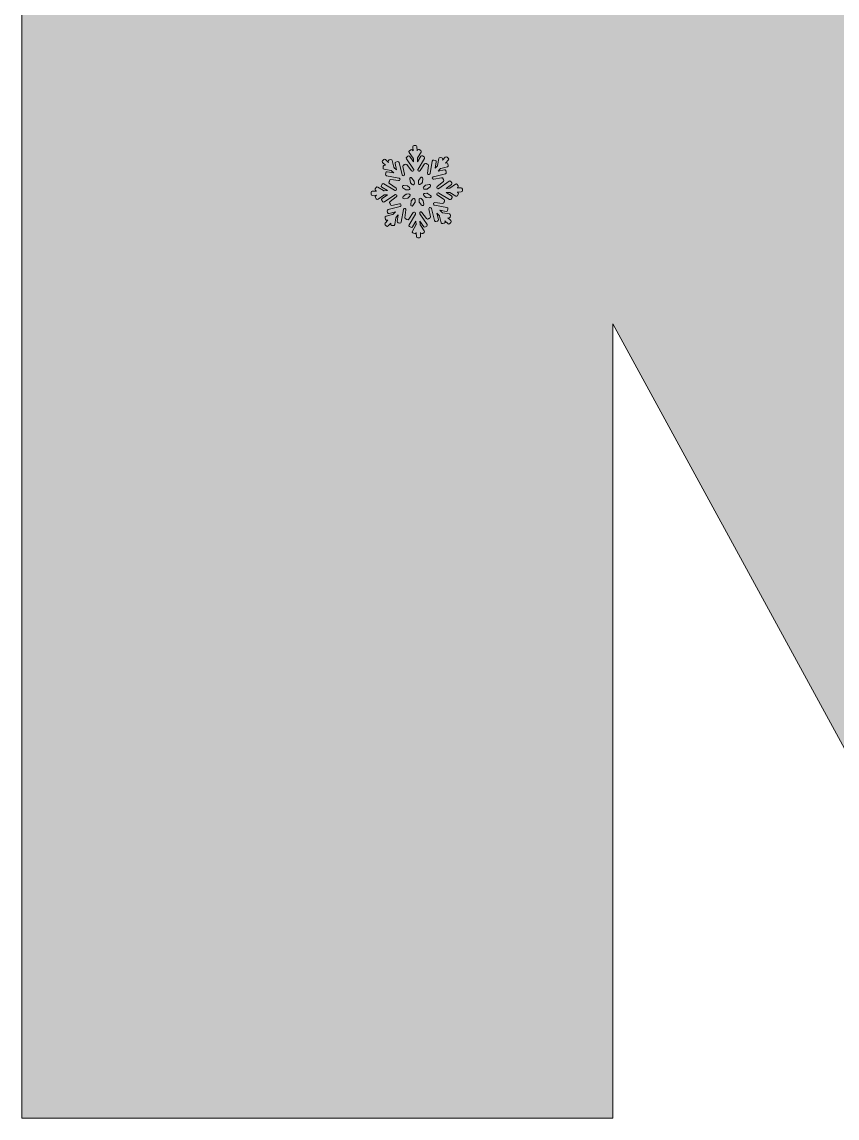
# Model space of a CAD drawing. Header units: millimetres. Extents: x 33 to 181, y -115 to -16.
# Drawn here: x 117.58 to 149.17, y -114.61 to -72.15 of the extents above; entities that cross this region are included whole.
import ezdxf

# ---------------------------------------------------------------- set-up
doc = ezdxf.new("R2010")
doc.units = ezdxf.units.MM
doc.header["$MEASUREMENT"] = 0
doc.layers.add('engraving', color=7, linetype='Continuous')
doc.layers.add('Layer 1', color=7, linetype='Continuous')

msp = doc.modelspace()

# ---------------------------------------------------------------- hatches: boundary and pattern name
at = {"layer": 'Layer 1'}
h = msp.add_hatch(color=2, dxfattribs=at)
h.dxf.hatch_style = 2
edge = h.paths.add_edge_path()
edge.add_spline(control_points=[(156.236, -29.463), (155.428, -28.206), (154.068, -27.335), (152.5, -27.216), (154.005, -26.101), (154.984, -24.317), (154.984, -22.3), (154.984, -18.92), (152.244, -16.179), (148.864, -16.179), (145.483, -16.179), (142.743, -18.92), (142.743, -22.3), (142.743, -24.317), (143.723, -26.101), (145.228, -27.216), (143.62, -27.338), (142.229, -28.246), (141.428, -29.553), (141.428, -29.553), (140.987, -29.553), (140.987, -29.553), (140.987, -29.553), (140.948, -29.463), (140.948, -29.463), (140.948, -29.463), (117.575, -29.463), (117.575, -29.463), (117.575, -29.463), (117.575, -114.611), (117.575, -114.611), (117.575, -114.611), (140.477, -114.611), (140.477, -114.611), (140.477, -114.611), (140.477, -83.841), (140.477, -83.841), (140.477, -83.841), (157.272, -114.611), (157.272, -114.611), (157.272, -114.611), (180.761, -114.611), (180.761, -114.611), (180.761, -114.611), (180.761, -29.463), (180.761, -29.463), (180.761, -29.463), (156.236, -29.463), (156.236, -29.463)], knot_values=[0, 0, 0, 0, 1, 1, 1, 2, 2, 2, 3, 3, 3, 4, 4, 4, 5, 5, 5, 6, 6, 6, 7, 7, 7, 8, 8, 8, 9, 9, 9, 10, 10, 10, 11, 11, 11, 12, 12, 12, 13, 13, 13, 14, 14, 14, 15, 15, 15, 16, 16, 16, 16], degree=3, periodic=1)
edge = h.paths.add_edge_path()
edge.add_spline(control_points=[(145.056, -22.3), (145.056, -20.201), (146.764, -18.493), (148.864, -18.493), (150.963, -18.493), (152.671, -20.201), (152.671, -22.3), (152.671, -24.4), (150.963, -26.108), (148.864, -26.108), (146.764, -26.108), (145.056, -24.4), (145.056, -22.3)], knot_values=[0, 0, 0, 0, 1, 1, 1, 2, 2, 2, 3, 3, 3, 4, 4, 4, 4], degree=3, periodic=1)
h.paths.add_polyline_path([(142.919, -33.921), (155.746, -33.921), (155.746, -62.935)])

# ---------------------------------------------------------------- linework, layer by layer
at = {"layer": 'engraving', "lineweight": 0}
for points, knots in [([(134.645, -78.618), (134.643, -78.591), (134.621, -78.57), (134.594, -78.571), (134.594, -78.571), (134.439, -78.577), (134.439, -78.577), (134.439, -78.577), (134.468, -78.557), (134.468, -78.557), (134.49, -78.542), (134.495, -78.512), (134.48, -78.49), (134.48, -78.49), (134.444, -78.438), (134.444, -78.438), (134.429, -78.415), (134.398, -78.41), (134.376, -78.426), (134.376, -78.426), (134.157, -78.58), (134.157, -78.58), (134.149, -78.586), (134.14, -78.589), (134.131, -78.589), (134.131, -78.589), (134.012, -78.594), (134.012, -78.594), (134.012, -78.594), (134.221, -78.447), (134.221, -78.447), (134.243, -78.431), (134.248, -78.401), (134.233, -78.379), (134.233, -78.379), (134.197, -78.327), (134.197, -78.327), (134.182, -78.305), (134.151, -78.3), (134.129, -78.315), (134.129, -78.315), (133.73, -78.597), (133.73, -78.597), (133.722, -78.602), (133.713, -78.605), (133.704, -78.606), (133.704, -78.606), (133.701, -78.606), (133.701, -78.606), (133.654, -78.608), (133.633, -78.548), (133.669, -78.519), (133.669, -78.519), (133.909, -78.331), (133.909, -78.331), (133.93, -78.314), (133.933, -78.284), (133.917, -78.263), (133.917, -78.263), (133.91, -78.253), (133.91, -78.253), (133.905, -78.247), (133.902, -78.24), (133.9, -78.233), (133.9, -78.233), (133.898, -78.22), (133.898, -78.22), (133.893, -78.194), (133.867, -78.177), (133.841, -78.182), (133.841, -78.182), (133.539, -78.242), (133.539, -78.242), (133.493, -78.252), (133.462, -78.197), (133.493, -78.162), (133.493, -78.162), (133.498, -78.157), (133.498, -78.157), (133.505, -78.149), (133.513, -78.144), (133.522, -78.142), (133.522, -78.142), (133.986, -78.026), (133.986, -78.026), (134.012, -78.019), (134.028, -77.993), (134.021, -77.967), (134.021, -77.967), (134.006, -77.905), (134.006, -77.905), (133.999, -77.879), (133.973, -77.863), (133.947, -77.87), (133.947, -77.87), (133.704, -77.931), (133.704, -77.931), (133.704, -77.931), (133.788, -77.839), (133.788, -77.839), (133.794, -77.832), (133.803, -77.827), (133.812, -77.825), (133.812, -77.825), (134.066, -77.761), (134.066, -77.761), (134.092, -77.755), (134.108, -77.728), (134.101, -77.702), (134.101, -77.702), (134.086, -77.641), (134.086, -77.641), (134.079, -77.615), (134.053, -77.599), (134.027, -77.605), (134.027, -77.605), (133.994, -77.614), (133.994, -77.614), (133.994, -77.614), (134.103, -77.494), (134.103, -77.494), (134.121, -77.475), (134.119, -77.444), (134.1, -77.426), (134.1, -77.426), (134.054, -77.383), (134.054, -77.383), (134.034, -77.365), (134.003, -77.366), (133.985, -77.386), (133.985, -77.386), (133.881, -77.5), (133.881, -77.5), (133.881, -77.5), (133.887, -77.466), (133.887, -77.466), (133.891, -77.439), (133.874, -77.414), (133.847, -77.409), (133.847, -77.409), (133.786, -77.398), (133.786, -77.398), (133.759, -77.394), (133.734, -77.411), (133.729, -77.438), (133.729, -77.438), (133.683, -77.705), (133.683, -77.705), (133.681, -77.714), (133.677, -77.723), (133.671, -77.73), (133.671, -77.73), (133.591, -77.817), (133.591, -77.817), (133.591, -77.817), (133.635, -77.564), (133.635, -77.564), (133.64, -77.538), (133.622, -77.513), (133.596, -77.508), (133.596, -77.508), (133.535, -77.497), (133.535, -77.497), (133.508, -77.492), (133.483, -77.51), (133.478, -77.536), (133.478, -77.536), (133.393, -78.022), (133.393, -78.022), (133.392, -78.032), (133.388, -78.04), (133.381, -78.047), (133.381, -78.047), (133.381, -78.047), (133.381, -78.047), (133.349, -78.082), (133.292, -78.055), (133.297, -78.008), (133.297, -78.008), (133.334, -77.705), (133.334, -77.705), (133.337, -77.679), (133.318, -77.655), (133.292, -77.651), (133.292, -77.651), (133.28, -77.65), (133.28, -77.65), (133.273, -77.649), (133.265, -77.646), (133.259, -77.642), (133.259, -77.642), (133.25, -77.635), (133.25, -77.635), (133.227, -77.62), (133.197, -77.626), (133.182, -77.649), (133.182, -77.649), (133.012, -77.906), (133.012, -77.906), (132.986, -77.945), (132.925, -77.928), (132.923, -77.881), (132.923, -77.881), (132.923, -77.875), (132.923, -77.875), (132.922, -77.866), (132.925, -77.857), (132.93, -77.849), (132.93, -77.849), (133.176, -77.434), (133.176, -77.434), (133.189, -77.411), (133.182, -77.381), (133.159, -77.367), (133.159, -77.367), (133.105, -77.335), (133.105, -77.335), (133.082, -77.321), (133.052, -77.328), (133.038, -77.352), (133.038, -77.352), (132.91, -77.567), (132.91, -77.567), (132.91, -77.567), (132.905, -77.443), (132.905, -77.443), (132.905, -77.434), (132.907, -77.424), (132.912, -77.416), (132.912, -77.416), (133.047, -77.189), (133.047, -77.189), (133.061, -77.166), (133.053, -77.136), (133.031, -77.123), (133.031, -77.123), (132.977, -77.09), (132.977, -77.09), (132.954, -77.076), (132.924, -77.083), (132.91, -77.107), (132.91, -77.107), (132.893, -77.135), (132.893, -77.135), (132.893, -77.135), (132.886, -76.974), (132.886, -76.974), (132.885, -76.947), (132.863, -76.926), (132.836, -76.927), (132.836, -76.927), (132.774, -76.93), (132.774, -76.93), (132.747, -76.931), (132.726, -76.953), (132.727, -76.98), (132.727, -76.98), (132.733, -77.136), (132.733, -77.136), (132.733, -77.136), (132.714, -77.108), (132.714, -77.108), (132.699, -77.086), (132.668, -77.081), (132.646, -77.096), (132.646, -77.096), (132.595, -77.133), (132.595, -77.133), (132.573, -77.148), (132.568, -77.178), (132.583, -77.2), (132.583, -77.2), (132.737, -77.423), (132.737, -77.423), (132.742, -77.431), (132.745, -77.439), (132.746, -77.449), (132.746, -77.449), (132.751, -77.568), (132.751, -77.568), (132.751, -77.568), (132.606, -77.358), (132.606, -77.358), (132.59, -77.336), (132.56, -77.331), (132.538, -77.346), (132.538, -77.346), (132.487, -77.382), (132.487, -77.382), (132.465, -77.398), (132.459, -77.428), (132.475, -77.45), (132.475, -77.45), (132.755, -77.855), (132.755, -77.855), (132.76, -77.863), (132.763, -77.872), (132.763, -77.881), (132.763, -77.881), (132.763, -77.882), (132.763, -77.882), (132.765, -77.929), (132.705, -77.951), (132.676, -77.913), (132.676, -77.913), (132.492, -77.674), (132.492, -77.674), (132.476, -77.652), (132.445, -77.649), (132.423, -77.665), (132.423, -77.665), (132.414, -77.673), (132.414, -77.673), (132.408, -77.677), (132.401, -77.681), (132.394, -77.682), (132.394, -77.682), (132.382, -77.684), (132.382, -77.684), (132.356, -77.69), (132.339, -77.715), (132.344, -77.741), (132.344, -77.741), (132.404, -78.046), (132.404, -78.046), (132.413, -78.093), (132.358, -78.123), (132.323, -78.091), (132.323, -78.091), (132.321, -78.088), (132.321, -78.088), (132.314, -78.082), (132.309, -78.074), (132.307, -78.065), (132.307, -78.065), (132.19, -77.595), (132.19, -77.595), (132.184, -77.568), (132.157, -77.553), (132.131, -77.559), (132.131, -77.559), (132.071, -77.574), (132.071, -77.574), (132.045, -77.581), (132.029, -77.607), (132.035, -77.633), (132.035, -77.633), (132.096, -77.879), (132.096, -77.879), (132.096, -77.879), (132.006, -77.795), (132.006, -77.795), (131.999, -77.788), (131.994, -77.78), (131.992, -77.771), (131.992, -77.771), (131.928, -77.513), (131.928, -77.513), (131.922, -77.487), (131.896, -77.471), (131.869, -77.477), (131.869, -77.477), (131.809, -77.493), (131.809, -77.493), (131.783, -77.499), (131.767, -77.525), (131.774, -77.551), (131.774, -77.551), (131.782, -77.585), (131.782, -77.585), (131.782, -77.585), (131.665, -77.476), (131.665, -77.476), (131.645, -77.457), (131.614, -77.458), (131.596, -77.478), (131.596, -77.478), (131.554, -77.525), (131.554, -77.525), (131.536, -77.544), (131.537, -77.575), (131.556, -77.593), (131.556, -77.593), (131.67, -77.7), (131.67, -77.7), (131.67, -77.7), (131.637, -77.694), (131.637, -77.694), (131.611, -77.689), (131.585, -77.707), (131.581, -77.733), (131.581, -77.733), (131.57, -77.796), (131.57, -77.796), (131.565, -77.822), (131.583, -77.847), (131.609, -77.852), (131.609, -77.852), (131.873, -77.9), (131.873, -77.9), (131.882, -77.901), (131.891, -77.906), (131.897, -77.912), (131.897, -77.912), (131.985, -77.994), (131.985, -77.994), (131.985, -77.994), (131.735, -77.949), (131.735, -77.949), (131.709, -77.944), (131.683, -77.961), (131.679, -77.988), (131.679, -77.988), (131.668, -78.051), (131.668, -78.051), (131.663, -78.077), (131.681, -78.102), (131.707, -78.107), (131.707, -78.107), (132.187, -78.194), (132.187, -78.194), (132.196, -78.195), (132.205, -78.199), (132.212, -78.206), (132.212, -78.206), (132.214, -78.208), (132.214, -78.208), (132.248, -78.24), (132.221, -78.298), (132.175, -78.292), (132.175, -78.292), (131.876, -78.254), (131.876, -78.254), (131.849, -78.25), (131.824, -78.269), (131.821, -78.296), (131.821, -78.296), (131.82, -78.308), (131.82, -78.308), (131.819, -78.316), (131.816, -78.323), (131.812, -78.329), (131.812, -78.329), (131.805, -78.339), (131.805, -78.339), (131.79, -78.362), (131.796, -78.392), (131.818, -78.407), (131.818, -78.407), (132.076, -78.581), (132.076, -78.581), (132.115, -78.607), (132.098, -78.668), (132.051, -78.67), (132.051, -78.67), (132.045, -78.67), (132.045, -78.67), (132.035, -78.671), (132.026, -78.668), (132.017, -78.663), (132.017, -78.663), (131.608, -78.414), (131.608, -78.414), (131.585, -78.399), (131.554, -78.407), (131.541, -78.43), (131.541, -78.43), (131.508, -78.485), (131.508, -78.485), (131.495, -78.507), (131.502, -78.537), (131.525, -78.551), (131.525, -78.551), (131.74, -78.682), (131.74, -78.682), (131.74, -78.682), (131.618, -78.687), (131.618, -78.687), (131.608, -78.687), (131.599, -78.685), (131.59, -78.68), (131.59, -78.68), (131.366, -78.543), (131.366, -78.543), (131.343, -78.529), (131.313, -78.536), (131.299, -78.56), (131.299, -78.56), (131.267, -78.614), (131.267, -78.614), (131.253, -78.637), (131.261, -78.666), (131.283, -78.68), (131.283, -78.68), (131.313, -78.699), (131.313, -78.699), (131.313, -78.699), (131.154, -78.705), (131.154, -78.705), (131.127, -78.706), (131.106, -78.728), (131.107, -78.755), (131.107, -78.755), (131.109, -78.819), (131.109, -78.819), (131.111, -78.846), (131.133, -78.866), (131.16, -78.865), (131.16, -78.865), (131.315, -78.859), (131.315, -78.859), (131.315, -78.859), (131.286, -78.88), (131.286, -78.88), (131.264, -78.895), (131.259, -78.925), (131.274, -78.947), (131.274, -78.947), (131.31, -78.999), (131.31, -78.999), (131.325, -79.021), (131.356, -79.027), (131.378, -79.011), (131.378, -79.011), (131.597, -78.856), (131.597, -78.856), (131.605, -78.851), (131.614, -78.848), (131.623, -78.847), (131.623, -78.847), (131.742, -78.843), (131.742, -78.843), (131.742, -78.843), (131.533, -78.99), (131.533, -78.99), (131.511, -79.005), (131.506, -79.035), (131.521, -79.057), (131.521, -79.057), (131.557, -79.109), (131.557, -79.109), (131.572, -79.132), (131.603, -79.137), (131.625, -79.121), (131.625, -79.121), (132.024, -78.84), (132.024, -78.84), (132.032, -78.834), (132.041, -78.831), (132.05, -78.831), (132.05, -78.831), (132.053, -78.831), (132.053, -78.831), (132.1, -78.829), (132.122, -78.888), (132.085, -78.917), (132.085, -78.917), (131.845, -79.106), (131.845, -79.106), (131.824, -79.122), (131.821, -79.153), (131.837, -79.174), (131.837, -79.174), (131.845, -79.184), (131.845, -79.184), (131.849, -79.19), (131.852, -79.197), (131.854, -79.204), (131.854, -79.204), (131.856, -79.216), (131.856, -79.216), (131.861, -79.243), (131.887, -79.26), (131.913, -79.254), (131.913, -79.254), (132.215, -79.194), (132.215, -79.194), (132.261, -79.185), (132.292, -79.24), (132.261, -79.275), (132.261, -79.275), (132.256, -79.28), (132.256, -79.28), (132.249, -79.287), (132.241, -79.292), (132.232, -79.295), (132.232, -79.295), (131.768, -79.411), (131.768, -79.411), (131.742, -79.417), (131.727, -79.444), (131.733, -79.47), (131.733, -79.47), (131.748, -79.531), (131.748, -79.531), (131.755, -79.557), (131.781, -79.573), (131.807, -79.567), (131.807, -79.567), (132.05, -79.506), (132.05, -79.506), (132.05, -79.506), (131.966, -79.597), (131.966, -79.597), (131.96, -79.604), (131.951, -79.609), (131.942, -79.612), (131.942, -79.612), (131.688, -79.675), (131.688, -79.675), (131.662, -79.682), (131.646, -79.708), (131.653, -79.734), (131.653, -79.734), (131.668, -79.796), (131.668, -79.796), (131.675, -79.822), (131.701, -79.838), (131.727, -79.831), (131.727, -79.831), (131.76, -79.823), (131.76, -79.823), (131.76, -79.823), (131.651, -79.942), (131.651, -79.942), (131.634, -79.962), (131.635, -79.992), (131.654, -80.011), (131.654, -80.011), (131.7, -80.054), (131.7, -80.054), (131.72, -80.072), (131.751, -80.071), (131.769, -80.051), (131.769, -80.051), (131.873, -79.937), (131.873, -79.937), (131.873, -79.937), (131.867, -79.971), (131.867, -79.971), (131.863, -79.997), (131.88, -80.022), (131.907, -80.027), (131.907, -80.027), (131.968, -80.038), (131.968, -80.038), (131.995, -80.043), (132.02, -80.025), (132.025, -79.999), (132.025, -79.999), (132.071, -79.731), (132.071, -79.731), (132.073, -79.722), (132.077, -79.714), (132.083, -79.707), (132.083, -79.707), (132.163, -79.62), (132.163, -79.62), (132.163, -79.62), (132.119, -79.872), (132.119, -79.872), (132.114, -79.899), (132.132, -79.924), (132.158, -79.929), (132.158, -79.929), (132.22, -79.94), (132.22, -79.94), (132.246, -79.945), (132.271, -79.927), (132.276, -79.9), (132.276, -79.9), (132.361, -79.414), (132.361, -79.414), (132.362, -79.405), (132.366, -79.397), (132.373, -79.39), (132.373, -79.39), (132.373, -79.39), (132.373, -79.39), (132.405, -79.355), (132.463, -79.381), (132.457, -79.428), (132.457, -79.428), (132.42, -79.731), (132.42, -79.731), (132.417, -79.758), (132.436, -79.782), (132.462, -79.785), (132.462, -79.785), (132.474, -79.787), (132.474, -79.787), (132.481, -79.788), (132.489, -79.79), (132.495, -79.795), (132.495, -79.795), (132.505, -79.801), (132.505, -79.801), (132.527, -79.817), (132.557, -79.81), (132.572, -79.788), (132.572, -79.788), (132.742, -79.531), (132.742, -79.531), (132.768, -79.492), (132.829, -79.509), (132.831, -79.556), (132.831, -79.556), (132.831, -79.561), (132.831, -79.561), (132.832, -79.571), (132.829, -79.58), (132.825, -79.588), (132.825, -79.588), (132.578, -80.003), (132.578, -80.003), (132.565, -80.026), (132.572, -80.055), (132.595, -80.069), (132.595, -80.069), (132.649, -80.102), (132.649, -80.102), (132.672, -80.116), (132.702, -80.108), (132.716, -80.085), (132.716, -80.085), (132.844, -79.869), (132.844, -79.869), (132.844, -79.869), (132.849, -79.993), (132.849, -79.993), (132.849, -80.003), (132.847, -80.012), (132.842, -80.02), (132.842, -80.02), (132.707, -80.248), (132.707, -80.248), (132.693, -80.271), (132.701, -80.3), (132.724, -80.314), (132.724, -80.314), (132.777, -80.347), (132.777, -80.347), (132.8, -80.361), (132.83, -80.353), (132.844, -80.33), (132.844, -80.33), (132.861, -80.302), (132.861, -80.302), (132.861, -80.302), (132.868, -80.463), (132.868, -80.463), (132.869, -80.489), (132.891, -80.51), (132.918, -80.509), (132.918, -80.509), (132.981, -80.507), (132.981, -80.507), (133.007, -80.506), (133.028, -80.483), (133.027, -80.456), (133.027, -80.456), (133.021, -80.301), (133.021, -80.301), (133.021, -80.301), (133.04, -80.328), (133.04, -80.328), (133.055, -80.35), (133.086, -80.356), (133.108, -80.34), (133.108, -80.34), (133.159, -80.304), (133.159, -80.304), (133.181, -80.289), (133.186, -80.259), (133.171, -80.237), (133.171, -80.237), (133.017, -80.014), (133.017, -80.014), (133.012, -80.006), (133.009, -79.997), (133.008, -79.988), (133.008, -79.988), (133.003, -79.869), (133.003, -79.869), (133.003, -79.869), (133.148, -80.078), (133.148, -80.078), (133.164, -80.101), (133.194, -80.106), (133.216, -80.09), (133.216, -80.09), (133.268, -80.054), (133.268, -80.054), (133.289, -80.039), (133.295, -80.009), (133.28, -79.987), (133.28, -79.987), (132.999, -79.582), (132.999, -79.582), (132.994, -79.574), (132.991, -79.565), (132.991, -79.556), (132.991, -79.556), (132.991, -79.555), (132.991, -79.555), (132.989, -79.508), (133.049, -79.486), (133.078, -79.524), (133.078, -79.524), (133.262, -79.763), (133.262, -79.763), (133.279, -79.784), (133.309, -79.788), (133.331, -79.771), (133.331, -79.771), (133.34, -79.764), (133.34, -79.764), (133.346, -79.759), (133.353, -79.756), (133.36, -79.755), (133.36, -79.755), (133.372, -79.752), (133.372, -79.752), (133.398, -79.747), (133.415, -79.722), (133.41, -79.695), (133.41, -79.695), (133.35, -79.39), (133.35, -79.39), (133.341, -79.344), (133.396, -79.313), (133.431, -79.345), (133.431, -79.345), (133.434, -79.348), (133.434, -79.348), (133.44, -79.355), (133.445, -79.363), (133.448, -79.372), (133.448, -79.372), (133.564, -79.842), (133.564, -79.842), (133.57, -79.868), (133.597, -79.884), (133.623, -79.878), (133.623, -79.878), (133.683, -79.862), (133.683, -79.862), (133.709, -79.856), (133.725, -79.83), (133.719, -79.804), (133.719, -79.804), (133.658, -79.558), (133.658, -79.558), (133.658, -79.558), (133.748, -79.642), (133.748, -79.642), (133.755, -79.649), (133.76, -79.657), (133.762, -79.666), (133.762, -79.666), (133.826, -79.924), (133.826, -79.924), (133.832, -79.95), (133.859, -79.966), (133.885, -79.959), (133.885, -79.959), (133.945, -79.944), (133.945, -79.944), (133.971, -79.938), (133.987, -79.911), (133.981, -79.885), (133.981, -79.885), (133.972, -79.852), (133.972, -79.852), (133.972, -79.852), (134.089, -79.961), (134.089, -79.961), (134.109, -79.98), (134.14, -79.978), (134.158, -79.958), (134.158, -79.958), (134.2, -79.912), (134.2, -79.912), (134.218, -79.892), (134.217, -79.862), (134.198, -79.844), (134.198, -79.844), (134.084, -79.737), (134.084, -79.737), (134.084, -79.737), (134.117, -79.743), (134.117, -79.743), (134.143, -79.748), (134.169, -79.73), (134.173, -79.703), (134.173, -79.703), (134.184, -79.641), (134.184, -79.641), (134.189, -79.615), (134.171, -79.589), (134.145, -79.585), (134.145, -79.585), (133.881, -79.537), (133.881, -79.537), (133.872, -79.535), (133.863, -79.531), (133.857, -79.525), (133.857, -79.525), (133.769, -79.443), (133.769, -79.443), (133.769, -79.443), (134.019, -79.488), (134.019, -79.488), (134.045, -79.493), (134.071, -79.475), (134.075, -79.449), (134.075, -79.449), (134.086, -79.386), (134.086, -79.386), (134.091, -79.36), (134.073, -79.335), (134.047, -79.33), (134.047, -79.33), (133.567, -79.243), (133.567, -79.243), (133.558, -79.242), (133.549, -79.237), (133.542, -79.231), (133.542, -79.231), (133.54, -79.229), (133.54, -79.229), (133.506, -79.196), (133.533, -79.139), (133.579, -79.145), (133.579, -79.145), (133.879, -79.183), (133.879, -79.183), (133.905, -79.186), (133.93, -79.167), (133.933, -79.141), (133.933, -79.141), (133.934, -79.128), (133.934, -79.128), (133.935, -79.121), (133.938, -79.114), (133.942, -79.108), (133.942, -79.108), (133.949, -79.097), (133.949, -79.097), (133.964, -79.075), (133.958, -79.045), (133.936, -79.03), (133.936, -79.03), (133.678, -78.855), (133.678, -78.855), (133.639, -78.829), (133.657, -78.769), (133.703, -78.767), (133.703, -78.767), (133.709, -78.766), (133.709, -78.766), (133.719, -78.766), (133.728, -78.769), (133.737, -78.774), (133.737, -78.774), (134.146, -79.023), (134.146, -79.023), (134.169, -79.037), (134.2, -79.03), (134.213, -79.006), (134.213, -79.006), (134.246, -78.952), (134.246, -78.952), (134.259, -78.929), (134.252, -78.9), (134.229, -78.886), (134.229, -78.886), (134.014, -78.755), (134.014, -78.755), (134.014, -78.755), (134.136, -78.75), (134.136, -78.75), (134.146, -78.75), (134.155, -78.752), (134.164, -78.757), (134.164, -78.757), (134.388, -78.894), (134.388, -78.894), (134.411, -78.908), (134.441, -78.9), (134.455, -78.877), (134.455, -78.877), (134.487, -78.823), (134.487, -78.823), (134.501, -78.8), (134.494, -78.77), (134.471, -78.756), (134.471, -78.756), (134.441, -78.738), (134.441, -78.738), (134.441, -78.738), (134.6, -78.732), (134.6, -78.732), (134.627, -78.731), (134.648, -78.708), (134.647, -78.681), (134.647, -78.681), (134.645, -78.618), (134.645, -78.618)], [0, 0, 0, 0, 1, 1, 1, 2, 2, 2, 3, 3, 3, 4, 4, 4, 5, 5, 5, 6, 6, 6, 7, 7, 7, 8, 8, 8, 9, 9, 9, 10, 10, 10, 11, 11, 11, 12, 12, 12, 13, 13, 13, 14, 14, 14, 15, 15, 15, 16, 16, 16, 17, 17, 17, 18, 18, 18, 19, 19, 19, 20, 20, 20, 21, 21, 21, 22, 22, 22, 23, 23, 23, 24, 24, 24, 25, 25, 25, 26, 26, 26, 27, 27, 27, 28, 28, 28, 29, 29, 29, 30, 30, 30, 31, 31, 31, 32, 32, 32, 33, 33, 33, 34, 34, 34, 35, 35, 35, 36, 36, 36, 37, 37, 37, 38, 38, 38, 39, 39, 39, 40, 40, 40, 41, 41, 41, 42, 42, 42, 43, 43, 43, 44, 44, 44, 45, 45, 45, 46, 46, 46, 47, 47, 47, 48, 48, 48, 49, 49, 49, 50, 50, 50, 51, 51, 51, 52, 52, 52, 53, 53, 53, 54, 54, 54, 55, 55, 55, 56, 56, 56, 57, 57, 57, 58, 58, 58, 59, 59, 59, 60, 60, 60, 61, 61, 61, 62, 62, 62, 63, 63, 63, 64, 64, 64, 65, 65, 65, 66, 66, 66, 67, 67, 67, 68, 68, 68, 69, 69, 69, 70, 70, 70, 71, 71, 71, 72, 72, 72, 73, 73, 73, 74, 74, 74, 75, 75, 75, 76, 76, 76, 77, 77, 77, 78, 78, 78, 79, 79, 79, 80, 80, 80, 81, 81, 81, 82, 82, 82, 83, 83, 83, 84, 84, 84, 85, 85, 85, 86, 86, 86, 87, 87, 87, 88, 88, 88, 89, 89, 89, 90, 90, 90, 91, 91, 91, 92, 92, 92, 93, 93, 93, 94, 94, 94, 95, 95, 95, 96, 96, 96, 97, 97, 97, 98, 98, 98, 99, 99, 99, 100, 100, 100, 101, 101, 101, 102, 102, 102, 103, 103, 103, 104, 104, 104, 105, 105, 105, 106, 106, 106, 107, 107, 107, 108, 108, 108, 109, 109, 109, 110, 110, 110, 111, 111, 111, 112, 112, 112, 113, 113, 113, 114, 114, 114, 115, 115, 115, 116, 116, 116, 117, 117, 117, 118, 118, 118, 119, 119, 119, 120, 120, 120, 121, 121, 121, 122, 122, 122, 123, 123, 123, 124, 124, 124, 125, 125, 125, 126, 126, 126, 127, 127, 127, 128, 128, 128, 129, 129, 129, 130, 130, 130, 131, 131, 131, 132, 132, 132, 133, 133, 133, 134, 134, 134, 135, 135, 135, 136, 136, 136, 137, 137, 137, 138, 138, 138, 139, 139, 139, 140, 140, 140, 141, 141, 141, 142, 142, 142, 143, 143, 143, 144, 144, 144, 145, 145, 145, 146, 146, 146, 147, 147, 147, 148, 148, 148, 149, 149, 149, 150, 150, 150, 151, 151, 151, 152, 152, 152, 153, 153, 153, 154, 154, 154, 155, 155, 155, 156, 156, 156, 157, 157, 157, 158, 158, 158, 159, 159, 159, 160, 160, 160, 161, 161, 161, 162, 162, 162, 163, 163, 163, 164, 164, 164, 165, 165, 165, 166, 166, 166, 167, 167, 167, 168, 168, 168, 169, 169, 169, 170, 170, 170, 171, 171, 171, 172, 172, 172, 173, 173, 173, 174, 174, 174, 175, 175, 175, 176, 176, 176, 177, 177, 177, 178, 178, 178, 179, 179, 179, 180, 180, 180, 181, 181, 181, 182, 182, 182, 183, 183, 183, 184, 184, 184, 185, 185, 185, 186, 186, 186, 187, 187, 187, 188, 188, 188, 189, 189, 189, 190, 190, 190, 191, 191, 191, 192, 192, 192, 193, 193, 193, 194, 194, 194, 195, 195, 195, 196, 196, 196, 197, 197, 197, 198, 198, 198, 199, 199, 199, 200, 200, 200, 201, 201, 201, 202, 202, 202, 203, 203, 203, 204, 204, 204, 205, 205, 205, 206, 206, 206, 207, 207, 207, 208, 208, 208, 209, 209, 209, 210, 210, 210, 211, 211, 211, 212, 212, 212, 213, 213, 213, 214, 214, 214, 215, 215, 215, 216, 216, 216, 217, 217, 217, 218, 218, 218, 219, 219, 219, 220, 220, 220, 221, 221, 221, 222, 222, 222, 223, 223, 223, 224, 224, 224, 225, 225, 225, 226, 226, 226, 227, 227, 227, 228, 228, 228, 229, 229, 229, 230, 230, 230, 231, 231, 231, 232, 232, 232, 233, 233, 233, 234, 234, 234, 235, 235, 235, 236, 236, 236, 237, 237, 237, 238, 238, 238, 239, 239, 239, 240, 240, 240, 241, 241, 241, 242, 242, 242, 243, 243, 243, 244, 244, 244, 245, 245, 245, 246, 246, 246, 247, 247, 247, 248, 248, 248, 249, 249, 249, 250, 250, 250, 251, 251, 251, 252, 252, 252, 253, 253, 253, 254, 254, 254, 255, 255, 255, 256, 256, 256, 257, 257, 257, 258, 258, 258, 259, 259, 259, 260, 260, 260, 261, 261, 261, 262, 262, 262, 263, 263, 263, 264, 264, 264, 265, 265, 265, 266, 266, 266, 267, 267, 267, 268, 268, 268, 269, 269, 269, 270, 270, 270, 271, 271, 271, 272, 272, 272, 273, 273, 273, 274, 274, 274, 275, 275, 275, 276, 276, 276, 277, 277, 277, 278, 278, 278, 279, 279, 279, 280, 280, 280, 281, 281, 281, 282, 282, 282, 283, 283, 283, 284, 284, 284, 285, 285, 285, 286, 286, 286, 287, 287, 287, 288, 288, 288, 289, 289, 289, 290, 290, 290, 291, 291, 291, 292, 292, 292, 293, 293, 293, 294, 294, 294, 295, 295, 295, 296, 296, 296, 297, 297, 297, 298, 298, 298, 299, 299, 299, 300, 300, 300, 301, 301, 301, 302, 302, 302, 303, 303, 303, 304, 304, 304, 305, 305, 305, 306, 306, 306, 307, 307, 307, 308, 308, 308, 309, 309, 309, 310, 310, 310, 311, 311, 311, 312, 312, 312, 313, 313, 313, 314, 314, 314, 315, 315, 315, 316, 316, 316, 317, 317, 317, 318, 318, 318, 319, 319, 319, 320, 320, 320, 321, 321, 321, 322, 322, 322, 323, 323, 323, 324, 324, 324, 325, 325, 325, 326, 326, 326, 327, 327, 327, 328, 328, 328, 329, 329, 329, 330, 330, 330, 331, 331, 331, 332, 332, 332, 333, 333, 333, 334, 334, 334, 335, 335, 335, 336, 336, 336, 336]), ([(132.944, -78.403), (132.944, -78.403), (132.941, -78.321), (132.941, -78.321), (132.94, -78.31), (132.943, -78.3), (132.949, -78.292), (132.949, -78.292), (133.023, -78.18), (133.023, -78.18), (133.051, -78.137), (133.118, -78.161), (133.112, -78.212), (133.112, -78.212), (133.095, -78.347), (133.095, -78.347), (133.094, -78.357), (133.09, -78.366), (133.083, -78.374), (133.083, -78.374), (133.029, -78.433), (133.029, -78.433), (132.999, -78.466), (132.946, -78.446), (132.944, -78.403)], [0, 0, 0, 0, 1, 1, 1, 2, 2, 2, 3, 3, 3, 4, 4, 4, 5, 5, 5, 6, 6, 6, 7, 7, 7, 8, 8, 8, 8]), ([(132.455, -78.645), (132.455, -78.645), (132.341, -78.567), (132.341, -78.567), (132.299, -78.539), (132.324, -78.473), (132.375, -78.479), (132.375, -78.479), (132.509, -78.496), (132.509, -78.496), (132.519, -78.497), (132.528, -78.502), (132.536, -78.509), (132.536, -78.509), (132.597, -78.566), (132.597, -78.566), (132.628, -78.595), (132.609, -78.648), (132.566, -78.65), (132.566, -78.65), (132.485, -78.653), (132.485, -78.653), (132.474, -78.654), (132.464, -78.651), (132.455, -78.645)], [0, 0, 0, 0, 1, 1, 1, 2, 2, 2, 3, 3, 3, 4, 4, 4, 5, 5, 5, 6, 6, 6, 7, 7, 7, 8, 8, 8, 8]), ([(132.69, -78.193), (132.69, -78.193), (132.771, -78.299), (132.771, -78.299), (132.777, -78.307), (132.781, -78.316), (132.781, -78.326), (132.781, -78.326), (132.785, -78.408), (132.785, -78.408), (132.786, -78.452), (132.735, -78.476), (132.703, -78.446), (132.703, -78.446), (132.644, -78.391), (132.644, -78.391), (132.637, -78.384), (132.632, -78.375), (132.63, -78.365), (132.63, -78.365), (132.604, -78.232), (132.604, -78.232), (132.594, -78.181), (132.658, -78.152), (132.69, -78.193)], [0, 0, 0, 0, 1, 1, 1, 2, 2, 2, 3, 3, 3, 4, 4, 4, 5, 5, 5, 6, 6, 6, 7, 7, 7, 8, 8, 8, 8]), ([(133.144, -78.545), (133.144, -78.545), (133.2, -78.483), (133.2, -78.483), (133.207, -78.476), (133.216, -78.471), (133.226, -78.469), (133.226, -78.469), (133.36, -78.442), (133.36, -78.442), (133.41, -78.432), (133.439, -78.496), (133.399, -78.528), (133.399, -78.528), (133.292, -78.613), (133.292, -78.613), (133.284, -78.619), (133.274, -78.623), (133.264, -78.623), (133.264, -78.623), (133.182, -78.626), (133.182, -78.626), (133.139, -78.628), (133.115, -78.577), (133.144, -78.545)], [0, 0, 0, 0, 1, 1, 1, 2, 2, 2, 3, 3, 3, 4, 4, 4, 5, 5, 5, 6, 6, 6, 7, 7, 7, 8, 8, 8, 8]), ([(132.61, -78.892), (132.61, -78.892), (132.554, -78.953), (132.554, -78.953), (132.547, -78.961), (132.538, -78.966), (132.528, -78.968), (132.528, -78.968), (132.394, -78.995), (132.394, -78.995), (132.344, -79.005), (132.315, -78.941), (132.355, -78.909), (132.355, -78.909), (132.462, -78.824), (132.462, -78.824), (132.47, -78.818), (132.48, -78.814), (132.491, -78.814), (132.491, -78.814), (132.572, -78.811), (132.572, -78.811), (132.616, -78.809), (132.639, -78.86), (132.61, -78.892)], [0, 0, 0, 0, 1, 1, 1, 2, 2, 2, 3, 3, 3, 4, 4, 4, 5, 5, 5, 6, 6, 6, 7, 7, 7, 8, 8, 8, 8]), ([(132.81, -79.034), (132.81, -79.034), (132.813, -79.116), (132.813, -79.116), (132.814, -79.126), (132.811, -79.136), (132.805, -79.145), (132.805, -79.145), (132.731, -79.257), (132.731, -79.257), (132.703, -79.3), (132.636, -79.275), (132.642, -79.224), (132.642, -79.224), (132.659, -79.09), (132.659, -79.09), (132.66, -79.08), (132.664, -79.07), (132.671, -79.063), (132.671, -79.063), (132.726, -79.003), (132.726, -79.003), (132.755, -78.971), (132.808, -78.991), (132.81, -79.034)], [0, 0, 0, 0, 1, 1, 1, 2, 2, 2, 3, 3, 3, 4, 4, 4, 5, 5, 5, 6, 6, 6, 7, 7, 7, 8, 8, 8, 8]), ([(133.064, -79.244), (133.064, -79.244), (132.983, -79.138), (132.983, -79.138), (132.977, -79.13), (132.973, -79.12), (132.973, -79.11), (132.973, -79.11), (132.969, -79.028), (132.969, -79.028), (132.968, -78.985), (133.019, -78.961), (133.051, -78.991), (133.051, -78.991), (133.11, -79.046), (133.11, -79.046), (133.117, -79.052), (133.122, -79.062), (133.124, -79.072), (133.124, -79.072), (133.151, -79.205), (133.151, -79.205), (133.16, -79.255), (133.096, -79.285), (133.064, -79.244)], [0, 0, 0, 0, 1, 1, 1, 2, 2, 2, 3, 3, 3, 4, 4, 4, 5, 5, 5, 6, 6, 6, 7, 7, 7, 8, 8, 8, 8]), ([(133.299, -78.792), (133.299, -78.792), (133.413, -78.869), (133.413, -78.869), (133.455, -78.898), (133.43, -78.964), (133.379, -78.958), (133.379, -78.958), (133.245, -78.941), (133.245, -78.941), (133.235, -78.939), (133.226, -78.935), (133.218, -78.928), (133.218, -78.928), (133.157, -78.871), (133.157, -78.871), (133.126, -78.841), (133.145, -78.788), (133.189, -78.787), (133.189, -78.787), (133.269, -78.784), (133.269, -78.784), (133.28, -78.783), (133.29, -78.786), (133.299, -78.792)], [0, 0, 0, 0, 1, 1, 1, 2, 2, 2, 3, 3, 3, 4, 4, 4, 5, 5, 5, 6, 6, 6, 7, 7, 7, 8, 8, 8, 8])]:
    msp.add_open_spline(points, degree=3, knots=knots, dxfattribs=at)
at = {"layer": 'Layer 1', "lineweight": 0}
msp.add_open_spline([(156.236, -29.463), (155.428, -28.206), (154.068, -27.335), (152.5, -27.216), (154.005, -26.101), (154.984, -24.317), (154.984, -22.3), (154.984, -18.92), (152.244, -16.179), (148.864, -16.179), (145.483, -16.179), (142.743, -18.92), (142.743, -22.3), (142.743, -24.317), (143.723, -26.101), (145.228, -27.216), (143.62, -27.338), (142.229, -28.246), (141.428, -29.553), (141.428, -29.553), (140.987, -29.553), (140.987, -29.553), (140.987, -29.553), (140.948, -29.463), (140.948, -29.463), (140.948, -29.463), (117.575, -29.463), (117.575, -29.463), (117.575, -29.463), (117.575, -114.611), (117.575, -114.611), (117.575, -114.611), (140.477, -114.611), (140.477, -114.611), (140.477, -114.611), (140.477, -83.841), (140.477, -83.841), (140.477, -83.841), (157.272, -114.611), (157.272, -114.611), (157.272, -114.611), (180.761, -114.611), (180.761, -114.611), (180.761, -114.611), (180.761, -29.463), (180.761, -29.463), (180.761, -29.463), (156.236, -29.463), (156.236, -29.463)], degree=3, knots=[0, 0, 0, 0, 1, 1, 1, 2, 2, 2, 3, 3, 3, 4, 4, 4, 5, 5, 5, 6, 6, 6, 7, 7, 7, 8, 8, 8, 9, 9, 9, 10, 10, 10, 11, 11, 11, 12, 12, 12, 13, 13, 13, 14, 14, 14, 15, 15, 15, 16, 16, 16, 16], dxfattribs=at)

doc.saveas('drawing.dxf')
